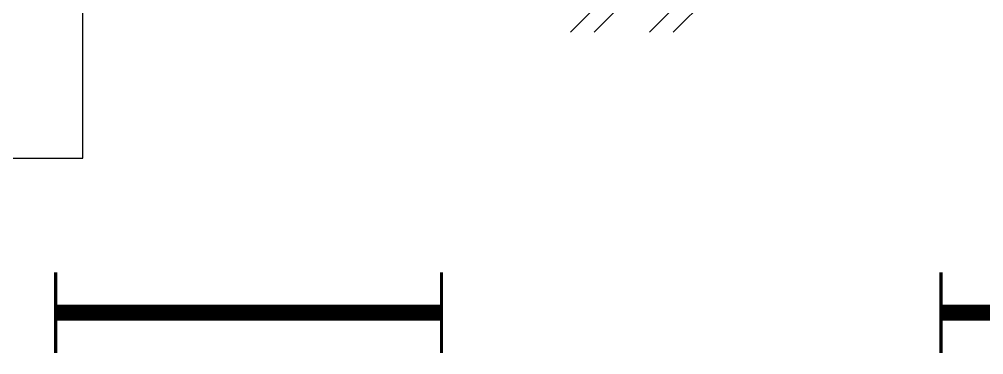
# Model space of a CAD drawing. Header units: inches. Extents: x -106706990 to 300603, y -86718466 to 1728185.
# Drawn here: x 147607 to 150658, y 38687 to 39750 of the extents above; entities that cross this region are included whole.
import ezdxf

# ---------------------------------------------------------------- set-up
doc = ezdxf.new("R2010")
doc.units = ezdxf.units.IN
doc.header["$MEASUREMENT"] = 0
for name, color, linetype in [('A-COLUMN', 3, 'Continuous'), ('A-WLH', 7, 'Continuous'), ('lamb(new)', 5, 'Continuous')]:
    doc.layers.add(name, color=color, linetype=linetype)

# ---------------------------------------------------------------- blocks, each defined once
blk = doc.blocks.new('A$C52B244CD')
at = {"layer": 'A-WLH', "color": 8}
for p, q in [((0, 0), (250, 250)), ((75, 0), (325, 250)), ((250, 0), (500, 250)), ((325, 0), (575, 250))]:
    blk.add_line(p, q, dxfattribs=at)
blk = doc.blocks.new('YBC 136')
at = {"layer": 'lamb(new)'}
for points, const_width in [([(86612635.7, -1195077), (86612635.7, -1195333.2)], 10.2), ([(86613855.7, -1195077), (86613855.7, -1195333.2)], 10.2), ([(86612635.7, -1195205.1), (86613855.7, -1195205.1)], 50.8)]:
    blk.add_lwpolyline(points, dxfattribs=dict(at, const_width=const_width))
blk = doc.blocks.new('*U506')
at = {"layer": 'lamb(new)'}
blk.add_blockref('YBC 136', (-86613245.7, 1195205.1, -4.3), dxfattribs=at)
blk = doc.blocks.new('*U507')
at = {"layer": 'lamb(new)', "color": 0, "linetype": 'ByBlock', "lineweight": -2, "transparency": 16777216}
for p in [(8400, 0), (11200, 0)]:
    blk.add_blockref('*U506', p, dxfattribs=at)

msp = doc.modelspace()

# ---------------------------------------------------------------- linework, layer by layer
at = {"layer": 'A-COLUMN', "color": 8}
msp.add_lwpolyline([(147507.8, 39309.7), (147807.8, 39309.7), (147807.8, 39909.7), (147507.8, 39909.7)], close=True, dxfattribs=at)

# ---------------------------------------------------------------- block references
at = {"layer": 'A-WLH', "color": 8}
msp.add_blockref('A$C52B244CD', (149350.3, 39708.6), dxfattribs=at)
at = {"layer": 'lamb(new)'}
msp.add_blockref('*U507', (139932.5, 38820.6, 4.3), dxfattribs=at)

doc.saveas('drawing.dxf')
